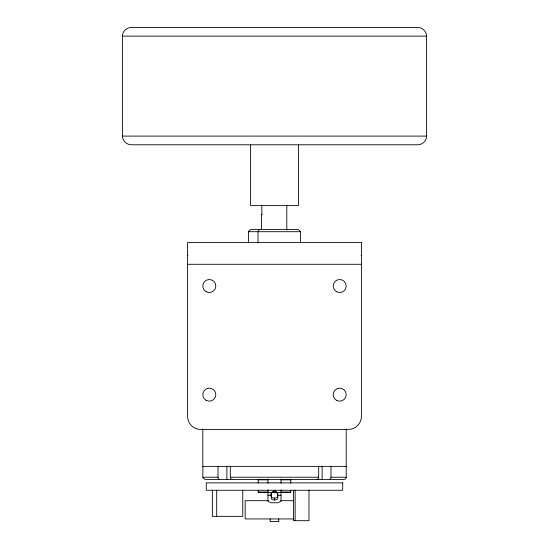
<?xml version="1.0" encoding="UTF-8"?>
<svg xmlns="http://www.w3.org/2000/svg" width="549" height="549" viewBox="0 0 549 549"><rect width="100%" height="100%" fill="white"/><g stroke="black" fill="none" stroke-linecap="round" stroke-linejoin="round"><path stroke-width="0.82" d="M261.475 229.475L261.475 214.316L262.209 214.316M300.571 242.795L300.571 231.699L298.388 229.523L250.598 229.523L248.429 231.699L248.429 242.795M202.794 477.225L202.89 466.362M290.798 483.079L290.798 479.764L291.231 479.401M272.249 492.611C272.922 490.483 275.866 490.257 276.648 492.432L290.428 492.432L290.798 490.381M290.792 492.062L280.875 492M122.4 36.138C122.496 31.485 126.442 27.539 131.094 27.45L417.906 27.45C422.558 27.539 426.504 31.485 426.6 36.138L426.6 136.09C426.504 140.743 422.558 144.696 417.906 144.785L131.094 144.785C126.442 144.696 122.496 140.743 122.4 136.09L122.4 36.138L426.6 36.138M259.403 229.523L258.03 231.699L258.03 242.795M122.4 136.09L426.6 136.09M248.429 231.699L300.571 231.699M187.586 255.594L187.936 255.594M361.064 255.594L361.414 255.594M187.586 264.289L361.414 264.289M346.206 466.362L202.794 466.362L202.794 428.906M202.849 477.225L218.028 477.225A2.182 1.544 -90 0 0 219.573 479.394M230.319 466.362L230.319 477.225L318.681 477.225L318.681 466.362M329.427 479.394A2.182 1.544 -90 0 0 330.978 477.225L346.206 477.225L346.206 428.906M257.804 479.401L258.202 479.833L268.125 479.833M280.875 479.833L290.798 479.833M258.202 490.381L258.202 492L268.125 492M272.716 492L276.284 492M272.352 492.432L258.641 492.432L258.208 492.062M272.764 492.432L276.236 492.432M267.981 495.26L271.24 495.26M277.76 495.26L281.019 495.26M268.262 500.688L245.17 500.688L245.17 518.942L293.708 518.942M280.738 500.688L293.708 500.688M278.837 521.55L270.163 521.55L270.156 518.942M202.965 478.055L205.003 479.401L344.031 479.401A2.175 2.175 0 0 0 346.206 477.225M276.648 492.432L277.76 495.054M330.972 466.362L330.972 477.225M322.126 466.362L322.126 479.401M308.977 490.264L308.977 520.678L293.585 520.678L293.585 490.264M298.402 144.27L298.402 205.621L250.598 205.621L250.598 144.27M295.136 490.264L295.136 520.678M286.791 205.278L286.791 230.01M281.019 479.002L281.019 483.202M281.019 489.914L281.019 501.264L277.979 502.781L271.021 502.781L267.981 501.264L267.981 489.914M278.748 518.942L278.748 521.55M277.76 493.771L277.76 498.327A3.26 1.626 0 0 1 274.5 499.961A3.26 1.626 0 0 1 271.24 498.327L271.24 493.771M271.24 496.447A3.26 1.626 0 0 0 274.5 498.08L274.5 499.961M267.981 479.002L267.981 483.202M261.852 205.841L261.852 214.316M258.202 479.833L258.202 483.079M242.775 490.264L242.775 516.335L212.36 516.335L212.36 490.264M226.874 466.362L226.874 479.401M218.028 466.362L218.028 477.225M216.704 490.264L216.704 516.335M277.76 496.447A3.26 1.626 0 0 1 274.5 498.08M270.808 495.5A3.225 1.338 -51.9 0 1 271.961 492.371M231.863 479.394A2.182 1.544 -90 0 1 230.312 477.225M318.688 477.225A2.182 1.544 -90 0 1 317.137 479.394M361.414 242.562L187.586 242.562L187.586 416.382A13.039 13.039 0 0 0 200.625 429.421L348.375 429.421A13.039 13.039 0 0 0 361.414 416.382L361.414 242.562M342.727 482.873L206.273 482.873L206.273 490.264L342.727 490.264L342.727 482.873M206.053 291.663A6.519 6.519 0 0 0 215.832 286.015A6.519 6.519 0 0 0 206.053 280.367A6.519 6.519 0 0 0 206.053 291.663M336.427 291.663A6.519 6.519 0 0 0 346.206 286.015A6.519 6.519 0 0 0 336.427 280.367A6.519 6.519 0 0 0 336.427 291.663M336.427 400.303A6.519 6.519 0 0 0 346.206 394.656A6.519 6.519 0 0 0 336.427 389.015A6.519 6.519 0 0 0 336.427 400.303M206.053 400.303A6.519 6.519 0 0 0 215.832 394.656A6.519 6.519 0 0 0 206.053 389.015A6.519 6.519 0 0 0 206.053 400.303"/></g></svg>
